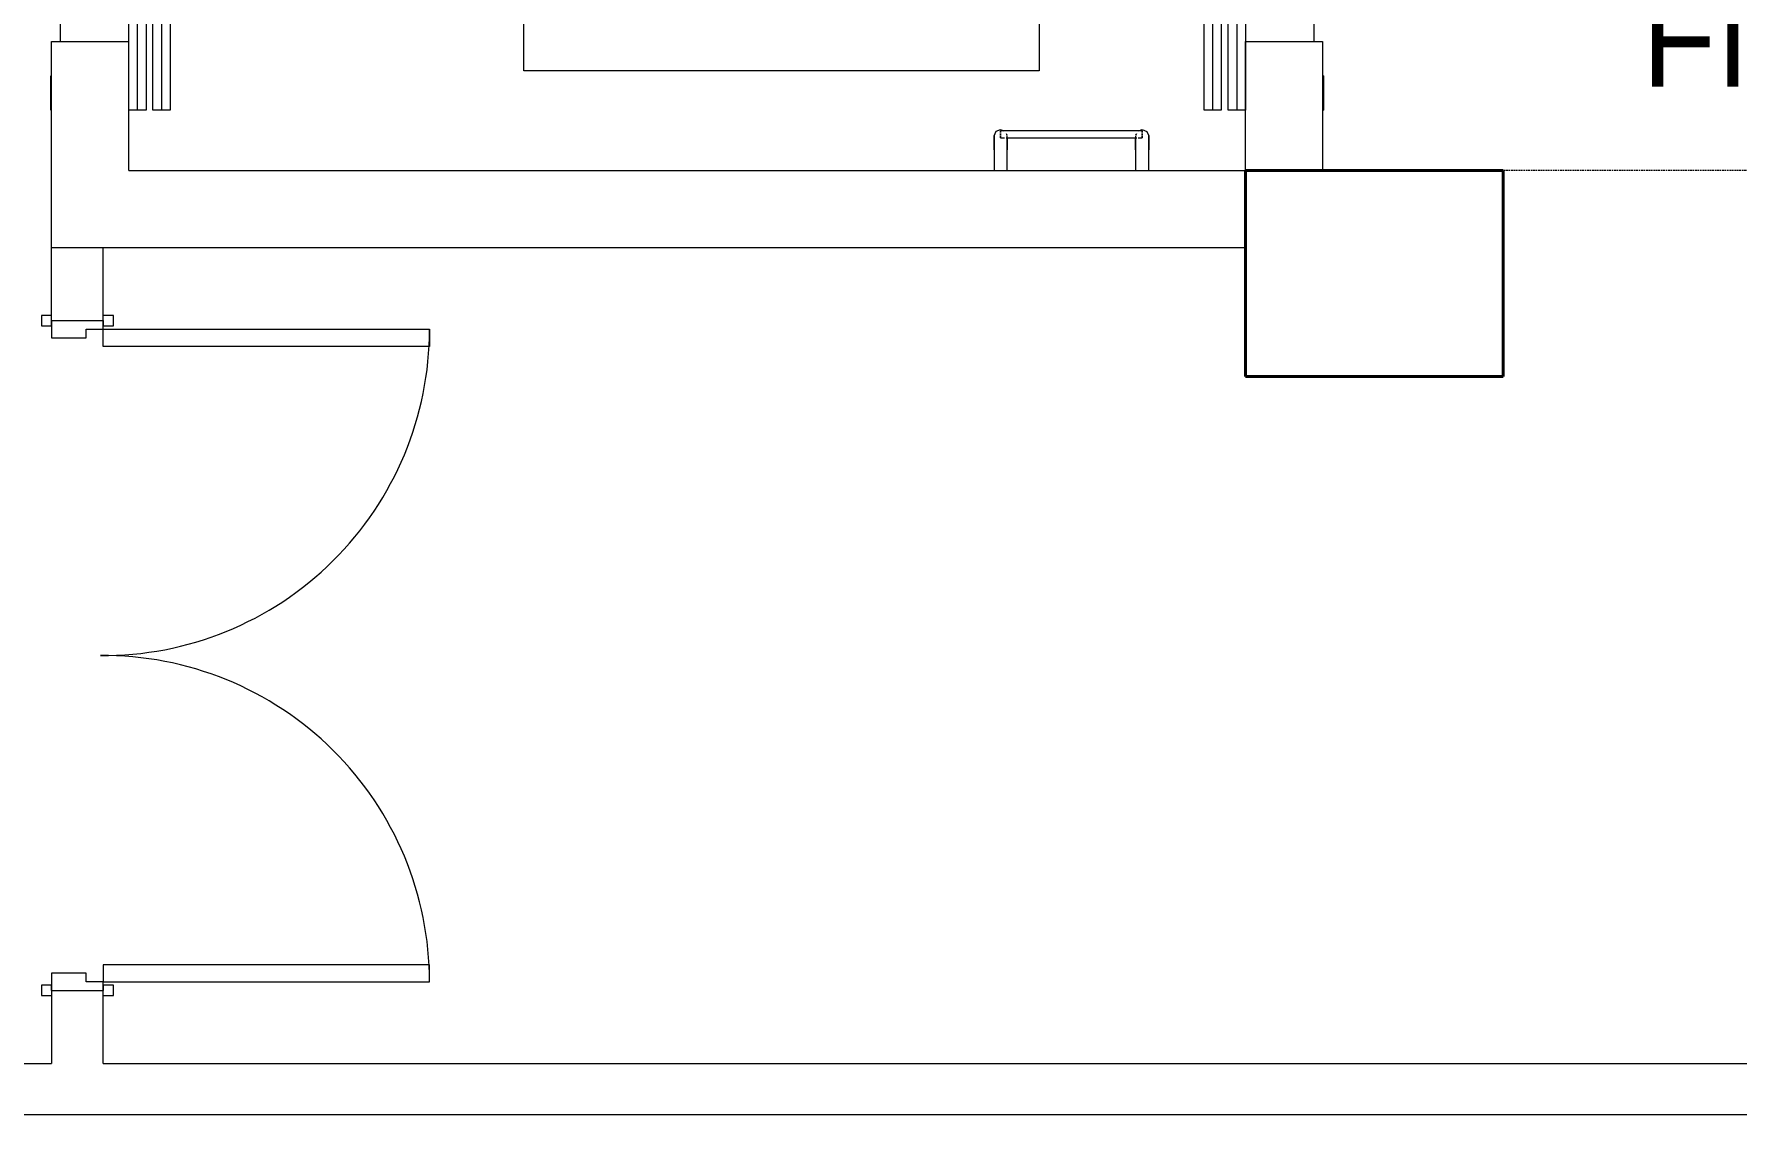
# Model space of a CAD drawing. Header units: millimetres. Extents: x 10569 to 232243, y -25347 to 80743.
# Drawn here: x 84513 to 89470, y 28857 to 32004 of the extents above; entities that cross this region are included whole.
import ezdxf

# ---------------------------------------------------------------- set-up
doc = ezdxf.new("R2010")
doc.units = ezdxf.units.MM
doc.linetypes.add('Hidden', pattern=[7.14375, 4.7625, -2.38125])
for name, color, linetype, lineweight in [('A-DETL-HDLN', 90, 'Hidden', 9), ('A-DETL-THIN', 151, 'Continuous', 9), ('A-DOOR', 31, 'Continuous', 20), ('A-DOOR-FRAM', 31, 'Continuous', 30), ('A-GENM', 13, 'Continuous', 20), ('A-WALL', 113, 'Continuous', 20), ('G-ANNO-TEXT', 231, 'Continuous', 5), ('S-COLS', 52, 'Continuous', 20)]:
    doc.layers.add(name, color=color, linetype=linetype, lineweight=lineweight)
doc.styles.add('Swis721 BT_6', font='swiss.ttf', dxfattribs={"width": 0.89, "height": 283.821263})

# ---------------------------------------------------------------- blocks, each defined once
blk = doc.blocks.new('DLN-Lift Door - Lift Door - 1750 x 2800 _SO_ WH_-15175525-TENDER DRAFT G_F')
at = {"layer": 'A-DOOR', "lineweight": 15}
for p, q in [((-1075, 114.5), (-975, 114.5)), ((-1075, 114.5), (-1075, 112.5)), ((-975, 112.5), (-975, 114.5)), ((975, 114.5), (1075, 114.5)), ((975, 114.5), (975, 112.5)), ((1075, 112.5), (1075, 114.5)), ((-750, 87.5), (-875, 87.5)), ((-750, -112.5), (-750, 87.5)), ((875, 87.5), (750, 87.5)), ((750, 87.5), (750, -112.5)), ((-1075, -162.5), (-1075, -112.5)), ((-1075, -112.5), (0, -112.5)), ((-1075, -137.5), (1075, -137.5)), ((-875, -112.5), (-750, -112.5)), ((-750, -112.5), (-750, -152.5)), ((-487.5, -112.5), (-487.5, -152.5)), ((0, -162.5), (0, -112.5)), ((0, -112.5), (1075, -112.5)), ((0, -112.5), (0, -162.5)), ((487.5, -112.5), (487.5, -152.5)), ((750, -112.5), (750, -152.5)), ((750, -112.5), (875, -112.5)), ((1075, -112.5), (1075, -162.5)), ((0, -162.5), (-1075, -162.5)), ((-1075, -232.5), (-1075, -182.5)), ((-1075, -182.5), (-487.5, -182.5)), ((-750, -152.5), (-740, -152.5)), ((-750, -182.5), (-750, -222.5)), ((-740, -152.5), (-740, -162.5)), ((-497.5, -152.5), (-497.5, -162.5)), ((-497.5, -152.5), (-487.5, -152.5)), ((-487.5, -182.5), (-487.5, -222.5)), ((1075, -162.5), (0, -162.5)), ((0, -232.5), (0, -182.5)), ((0, -182.5), (0, -232.5)), ((497.5, -152.5), (487.5, -152.5)), ((487.5, -182.5), (487.5, -222.5)), ((487.5, -182.5), (1075, -182.5)), ((497.5, -152.5), (497.5, -162.5)), ((740, -152.5), (740, -162.5)), ((750, -152.5), (740, -152.5)), ((750, -182.5), (750, -222.5)), ((1075, -182.5), (1075, -232.5)), ((1075, -207.5), (-1075, -207.5)), ((0, -232.5), (-1075, -232.5)), ((-750, -222.5), (-740, -222.5)), ((-740, -222.5), (-740, -232.5)), ((-497.5, -222.5), (-497.5, -232.5)), ((-497.5, -222.5), (-487.5, -222.5)), ((-487.5, -202.5), (487.5, -202.5)), ((1075, -232.5), (0, -232.5)), ((497.5, -222.5), (487.5, -222.5)), ((497.5, -222.5), (497.5, -232.5)), ((740, -222.5), (740, -232.5)), ((750, -222.5), (740, -222.5))]:
    blk.add_line(p, q, dxfattribs=at)
blk = doc.blocks.new('DLN-Double Door__X04_ - _M19_ 1900 x 2450 _WH_-16908813-TENDER DRAFT G_F')
at = {"layer": 'A-DOOR', "lineweight": 15}
for p, q in [((-900, -75), (-950, -75)), ((-950, -75), (-950, -1025)), ((-900, -1025), (-900, -75)), ((900, -75), (950, -75)), ((900, -1025), (900, -75)), ((950, -75), (950, -1025)), ((-950, -1025), (-900, -1025)), ((950, -1025), (900, -1025))]:
    blk.add_line(p, q, dxfattribs=at)
for centre, start, end in [((-950, -75), 270, 0.5), ((950, -75), 179.5, 270)]:
    blk.add_arc(centre, 950, start, end, dxfattribs=at)
at = {"layer": 'A-DOOR-FRAM', "lineweight": 15}
for p, q in [((-960, 105), (-990, 105)), ((-990, 105), (-990, 75)), ((-960, 75), (-960, 105)), ((990, 105), (960, 105)), ((960, 105), (960, 75)), ((990, 75), (990, 105)), ((-975, 75), (-960, 75)), ((-925, 75), (-975, 75)), ((-925, -25), (-925, 75)), ((925, 75), (925, -25)), ((975, 75), (925, 75)), ((960, 75), (975, 75)), ((-950, -75), (-950, -25)), ((-950, -25), (-925, -25)), ((925, -25), (950, -25)), ((950, -25), (950, -75)), ((-990, -75), (-990, -105)), ((-960, -75), (-975, -75)), ((-975, -75), (-950, -75)), ((-960, -105), (-960, -75)), ((950, -75), (975, -75)), ((975, -75), (960, -75)), ((960, -75), (960, -105)), ((990, -105), (990, -75)), ((-990, -105), (-960, -105)), ((960, -105), (990, -105))]:
    blk.add_line(p, q, dxfattribs=at)
blk = doc.blocks.new('DLN_Cat Ladder_lift - DLN_Cat Ladder_roof-14474053-TENDER DRAFT G_F')
at = {"layer": 'A-GENM'}
for p, q in [((206.5, 160), (-206.5, 160)), ((-206.5, 159.7), (-206.5, 160)), ((-206.5, 160), (-206.5, 159.7)), ((206.5, 160), (-206.5, 160)), ((-206.5, 159.7), (-206.5, 160)), ((-206.5, 160), (-206.5, 159.7)), ((206.5, 160), (-206.5, 160)), ((-206.5, 159.7), (-206.5, 160)), ((-206.5, 160), (-206.5, 159.7)), ((206.5, 160), (-206.5, 160)), ((-206.5, 159.7), (-206.5, 160)), ((-206.5, 160), (-206.5, 159.7)), ((206.5, 160), (-206.5, 160)), ((-206.5, 159.7), (-206.5, 160)), ((-206.5, 160), (-206.5, 159.7)), ((206.5, 160), (-206.5, 160)), ((-206.5, 159.7), (-206.5, 160)), ((-206.5, 160), (-206.5, 159.7)), ((-206.5, 155), (-206.5, 159.7)), ((-206.5, 159.7), (-206.5, 155)), ((-206.5, 158.7), (-206.5, 159.7)), ((-206.5, 159.7), (-206.5, 155)), ((-206.5, 155), (-206.5, 159.7)), ((-206.5, 159.7), (-206.5, 158.7)), ((-206.5, 155), (-206.5, 159.7)), ((-206.5, 159.7), (-206.5, 155)), ((-206.5, 158.7), (-206.5, 159.7)), ((-206.5, 159.7), (-206.5, 157.1)), ((-206.5, 158.7), (-206.5, 159.7)), ((-206.5, 159.7), (-206.5, 157.1)), ((-206.5, 157.1), (-206.5, 158.7)), ((-206.5, 158.7), (-206.5, 155)), ((-206.5, 157.1), (-206.5, 158.7)), ((-206.5, 155), (-206.5, 158.7)), ((-206.5, 155), (-206.5, 157.1)), ((-206.5, 155), (-206.5, 157.1)), ((-206.5, 157.1), (-206.5, 155)), ((-206.5, 157.1), (-206.5, 155)), ((-206.5, 147.4), (-206.5, 152.6)), ((-206.5, 152.6), (-206.5, 147.4)), ((-206.5, 150), (-206.5, 152.6)), ((-206.5, 152.6), (-206.5, 147.4)), ((-206.5, 147.4), (-206.5, 152.6)), ((-206.5, 152.6), (-206.5, 147.4)), ((-206.5, 147.4), (-206.5, 152.6)), ((-206.5, 152.6), (-206.5, 147.4)), ((-206.5, 150), (-206.5, 152.6)), ((-206.5, 152.6), (-206.5, 150)), ((-206.5, 147.4), (-206.5, 152.6)), ((-206.5, 152.6), (-206.5, 150)), ((-206.5, 147.4), (-206.5, 150)), ((-206.5, 147.4), (-206.5, 150)), ((-206.5, 150), (-206.5, 147.4)), ((-206.5, 150), (-206.5, 147.4)), ((-206, 164), (-196.8, 160)), ((-190, 152.6), (-189, 150.1)), ((-189, 150), (-188, 147.5)), ((188, 147.4), (189.1, 149.9)), ((189.2, 150), (190.3, 152.5)), ((195.8, 160), (206, 164)), ((206.5, 159.7), (206.5, 160)), ((206.5, 160), (206.5, 159.7)), ((206.5, 159.7), (206.5, 160)), ((206.5, 160), (206.5, 159.7)), ((206.5, 159.7), (206.5, 160)), ((206.5, 160), (206.5, 159.7)), ((206.5, 159.7), (206.5, 160)), ((206.5, 160), (206.5, 159.7)), ((206.5, 159.7), (206.5, 160)), ((206.5, 160), (206.5, 159.7)), ((206.5, 159.7), (206.5, 160)), ((206.5, 160), (206.5, 159.7)), ((206.5, 155), (206.5, 159.7)), ((206.5, 159.7), (206.5, 155)), ((206.5, 155), (206.5, 159.7)), ((206.5, 159.7), (206.5, 158.7)), ((206.5, 155), (206.5, 159.7)), ((206.5, 159.7), (206.5, 157.1)), ((206.5, 158.7), (206.5, 159.7)), ((206.5, 159.7), (206.5, 157.1)), ((206.5, 157.1), (206.5, 159.7)), ((206.5, 159.7), (206.5, 158.7)), ((206.5, 155), (206.5, 159.7)), ((206.5, 159.7), (206.5, 155)), ((206.5, 158.7), (206.5, 155)), ((206.5, 155), (206.5, 158.7)), ((206.5, 158.7), (206.5, 157.1)), ((206.5, 157.1), (206.5, 155)), ((206.5, 157.1), (206.5, 155)), ((206.5, 155), (206.5, 157.1)), ((206.5, 157.1), (206.5, 155)), ((206.5, 147.4), (206.5, 152.6)), ((206.5, 152.6), (206.5, 147.4)), ((206.5, 150), (206.5, 152.6)), ((206.5, 152.6), (206.5, 147.4)), ((206.5, 147.4), (206.5, 152.6)), ((206.5, 152.6), (206.5, 147.4)), ((206.5, 150), (206.5, 152.6)), ((206.5, 152.6), (206.5, 147.4)), ((206.5, 147.4), (206.5, 152.6)), ((206.5, 152.6), (206.5, 147.4)), ((206.5, 150), (206.5, 152.6)), ((206.5, 152.6), (206.5, 150)), ((206.5, 147.4), (206.5, 150)), ((206.5, 147.4), (206.5, 150)), ((206.5, 147.4), (206.5, 150)), ((206.5, 150), (206.5, 147.4)), ((-225, 105), (-225, 45)), ((-225, 105), (-225, 45)), ((-206.5, 140), (-206.5, 145)), ((-206.5, 145), (-206.5, 140)), ((-206.5, 142.9), (-206.5, 145)), ((-206.5, 145), (-206.5, 140.3)), ((-206.5, 140), (-206.5, 145)), ((-206.5, 145), (-206.5, 140)), ((-206.5, 140), (-206.5, 145)), ((-206.5, 145), (-206.5, 140)), ((-206.5, 142.9), (-206.5, 145)), ((-206.5, 145), (-206.5, 142.9)), ((-206.5, 140), (-206.5, 145)), ((-206.5, 145), (-206.5, 142.9)), ((-206.5, 141.3), (-206.5, 142.9)), ((-206.5, 140.3), (-206.5, 142.9)), ((-206.5, 142.9), (-206.5, 140.3)), ((-206.5, 142.9), (-206.5, 140)), ((-206.5, 140.3), (-206.5, 141.3)), ((-206.5, 140), (-206.5, 140.3)), ((-206.5, 140.3), (-206.5, 140)), ((-206.5, 140), (-206.5, 140.3)), ((-206.5, 140.3), (-206.5, 140)), ((-206, 140), (-201, 140)), ((-206, 140), (-201, 140)), ((-206, 140), (-201, 140)), ((-206, 140), (-201, 140)), ((-206, 140), (-201, 140)), ((-206, 140), (-201, 140)), ((-200.4, 140), (-194.8, 140)), ((-200.4, 140), (-194.8, 140)), ((-200.4, 140), (-194.8, 140)), ((-200.4, 140), (-194.8, 140)), ((-200.4, 140), (-194.8, 140)), ((-200.4, 140), (-194.8, 140)), ((-190.3, 140), (190.3, 140)), ((-190.3, 140), (190.3, 140)), ((-190.3, 140), (190.3, 140)), ((-190.3, 140), (190.3, 140)), ((-190.3, 140), (190.3, 140)), ((-190.3, 140), (190.3, 140)), ((-187, 45), (-187, 105)), ((-187, 45), (-187, 105)), ((187, 105), (187, 45)), ((187, 105), (187, 45)), ((194.8, 140), (200.4, 140)), ((194.8, 140), (200.4, 140)), ((194.8, 140), (200.4, 140)), ((194.8, 140), (200.4, 140)), ((194.8, 140), (200.4, 140)), ((194.8, 140), (200.4, 140)), ((201, 140), (206, 140)), ((201, 140), (206, 140)), ((201, 140), (206, 140)), ((201, 140), (206, 140)), ((201, 140), (206, 140)), ((201, 140), (206, 140)), ((206.5, 140), (206.5, 145)), ((206.5, 145), (206.5, 140)), ((206.5, 142.9), (206.5, 145)), ((206.5, 145), (206.5, 141.3)), ((206.5, 140), (206.5, 145)), ((206.5, 145), (206.5, 140)), ((206.5, 142.9), (206.5, 145)), ((206.5, 145), (206.5, 140)), ((206.5, 140), (206.5, 145)), ((206.5, 145), (206.5, 142.9)), ((206.5, 141.3), (206.5, 145)), ((206.5, 145), (206.5, 142.9)), ((206.5, 141.3), (206.5, 142.9)), ((206.5, 141.3), (206.5, 142.9)), ((206.5, 142.9), (206.5, 140.3)), ((206.5, 142.9), (206.5, 140)), ((206.5, 140.3), (206.5, 141.3)), ((206.5, 141.3), (206.5, 140)), ((206.5, 140.3), (206.5, 141.3)), ((206.5, 140.3), (206.5, 141.3)), ((206.5, 140), (206.5, 140.3)), ((206.5, 140), (206.5, 140.3)), ((206.5, 140.3), (206.5, 140)), ((206.5, 140), (206.5, 140.3)), ((225, 45), (225, 105)), ((225, 45), (225, 105))]:
    blk.add_line(p, q, dxfattribs=at)
at = {"layer": 'A-GENM', "flags": 128}
for points in [[(-225, 145), (-219, 158.9), (-206, 164)], [(206, 164), (219.9, 158), (225, 145)], [(-225, 105), (-225, 126.4), (-225, 141.2), (-225, 145)], [(-225, 145), (-225, 138.8), (-225, 122.1), (-225, 105)], [(-187, 105), (-187, 126.4), (-187, 141.2), (-187, 145)], [(-187, 138.8), (-187, 122.1), (-187, 105)], [(187, 145), (187, 138.8), (187, 122.1), (187, 105)], [(187, 105), (187, 126.4), (187, 140.3)], [(225, 145), (225, 138.8), (225, 122.1), (225, 105)], [(225, 105), (225, 126.4), (225, 141.2), (225, 145)]]:
    blk.add_lwpolyline(points, dxfattribs=at)

msp = doc.modelspace()

# ---------------------------------------------------------------- linework, layer by layer
at = {"layer": 'A-DETL-HDLN'}
msp.add_line((91539.29296, 31607.48546), (88264.29296, 31607.48546), dxfattribs=at)
at = {"layer": 'A-DETL-THIN'}
for p, q in [((85939.29296, 31897.48547), (85939.29296, 32097.48547)), ((87439.29296, 32097.48547), (87439.29296, 31897.48547)), ((87439.29296, 31897.48547), (85939.29296, 31897.48547))]:
    msp.add_line(p, q, dxfattribs=at)
at = {"layer": 'A-WALL'}
for p, q in [((84564.29296, 31169.98546), (84564.29296, 31982.48546)), ((84564.29296, 31982.48546), (84789.29296, 31982.48546)), ((84789.29296, 31607.48546), (84789.29296, 31982.48546)), ((88039.29296, 31607.48546), (88039.29296, 31982.48546)), ((88039.29296, 31982.48546), (88264.29296, 31982.48546)), ((88264.29296, 31982.48546), (88264.29296, 31607.48546)), ((84789.29296, 31607.48546), (88039.29296, 31607.48546)), ((88039.29296, 31382.48546), (88039.29296, 31607.48546)), ((88039.29296, 31607.48546), (88264.29296, 31607.48546)), ((84564.29296, 31382.48546), (88039.29296, 31382.48546)), ((84714.29296, 31169.98546), (84714.29296, 31382.48546)), ((84564.29296, 31169.98546), (84714.29296, 31169.98546)), ((84564.29296, 29219.98546), (84564.29296, 29007.48546)), ((84564.29296, 29219.98546), (84714.29296, 29219.98546)), ((84714.29296, 29007.48546), (84714.29296, 29219.98546)), ((82564.29296, 29007.48546), (84564.29296, 29007.48546)), ((84714.29296, 29007.48546), (91689.29296, 29007.48546)), ((91689.29296, 28857.48546), (82414.29296, 28857.48546))]:
    msp.add_line(p, q, dxfattribs=at)
at = {"layer": 'S-COLS', "color": 10, "lineweight": 40}
for p, q in [((88789.29296, 31607.48546), (88039.29296, 31607.48546)), ((88039.29296, 31607.48546), (88039.29296, 31007.48546)), ((88789.29296, 31007.48546), (88789.29296, 31607.48546)), ((88789.29296, 31007.48546), (88039.29296, 31007.48546))]:
    msp.add_line(p, q, dxfattribs=at)

# ---------------------------------------------------------------- block references
at = {"layer": 'A-DOOR', "lineweight": 15}
for name, p, rotation in [('DLN-Lift Door - Lift Door - 1750 x 2800 _SO_ WH_-15175525-TENDER DRAFT G_F', (84676.79296, 32857.48546), 90.00000000000001), ('DLN-Lift Door - Lift Door - 1750 x 2800 _SO_ WH_-15175525-TENDER DRAFT G_F', (88151.79296, 32857.48546), 270), ('DLN-Double Door__X04_ - _M19_ 1900 x 2450 _WH_-16908813-TENDER DRAFT G_F', (84639.29296, 30194.98546), 90.00000000000001)]:
    msp.add_blockref(name, p, dxfattribs=dict(at, rotation=rotation))
at = {"layer": 'A-GENM'}
msp.add_blockref('DLN_Cat Ladder_lift - DLN_Cat Ladder_roof-14474053-TENDER DRAFT G_F', (87532.79296, 31562.48546), dxfattribs=at)

# ---------------------------------------------------------------- texts
at = {"layer": 'G-ANNO-TEXT', "color": 7, "insert": (89193.80814, 33563.64212), "char_height": 283.8212635, "width": 3700.8, "attachment_point": 1, "line_spacing_factor": 1.00667, "style": 'Swis721 BT_6'}
msp.add_mtext("FIREMEN'S LIFT W/\\PONLY THIS DOOR\\PACTIVE DURING\\PFIRE", dxfattribs=at)

doc.saveas('drawing.dxf')
